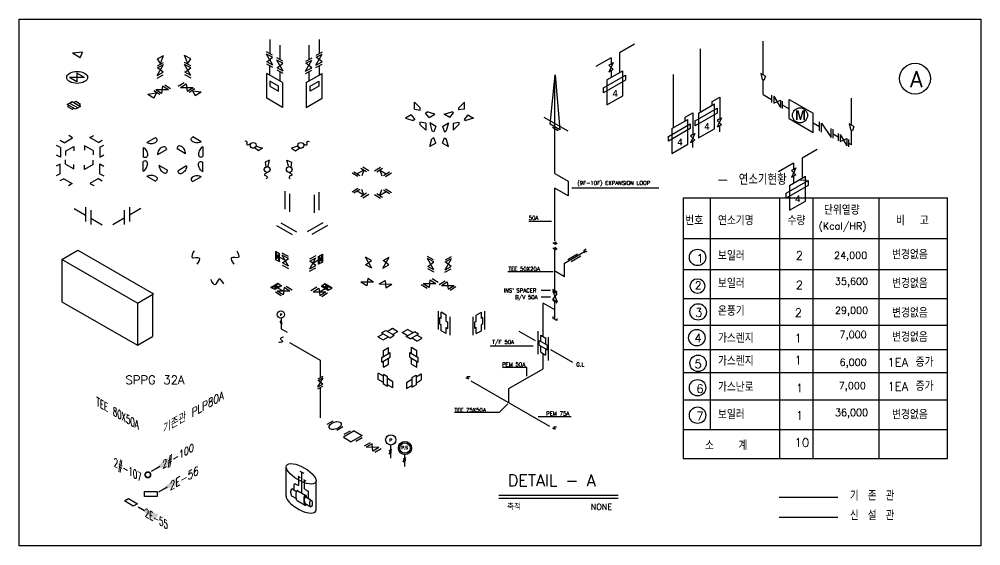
# Model space of a CAD drawing. Header units: millimetres. Extents: x 493970 to 609880, y -185954 to -114132.
# Drawn here: x 493970 to 521125, y -142767 to -127894 of the extents above; entities that cross this region are included whole.
import ezdxf
from ezdxf.enums import TextEntityAlignment as Align

# ---------------------------------------------------------------- set-up
doc = ezdxf.new("R2010")
doc.units = ezdxf.units.MM
doc.header["$LTSCALE"] = 600
for name, color, linetype in [('2차ABF', 4, 'Continuous'), ('ABF', 4, 'Continuous'), ('EF', 6, 'Continuous'), ('GAS', 1, 'Continuous'), ('GTEXT', 2, 'Continuous'), ('기존관', 3, 'Continuous'), ('부속류', 2, 'Continuous')]:
    doc.layers.add(name, color=color, linetype=linetype)
doc.styles.add('HGW', font='romand', dxfattribs={"bigfont": 'hgw'})
doc.styles.add('HSH', font='romans.shx', dxfattribs={"bigfont": 'ghs.shx'})
doc.styles.add('HSW', font='romans.shx', dxfattribs={"bigfont": 'HSw.shx'})
doc.styles.add('HTXTW', font='txt', dxfattribs={"bigfont": 'htxtw'})
doc.styles.get("Standard").update_dxf_attribs({"font": 'txt.shx', "bigfont": 'whgtxt.shx'})
doc.styles.add('굴림', font='', dxfattribs={"bigfont": '굴림'})
doc.styles.get('굴림').set_extended_font_data('Gulim', bold=True)
doc.dimstyles.get("Standard").update_dxf_attribs({"dimtxt": 0.18, "dimasz": 0.18, "dimexe": 0.18, "dimexo": 0.0625, "dimgap": 0.09, "dimtad": 0, "dimtih": 1, "dimtoh": 1, "dimdec": 4, "dimzin": 0, "dimdsep": 46, "dimtxsty": 'Standard', "dimcen": 0.09, "dimadec": 0, "dimazin": 0, "dimtfac": 1, "dimtdec": 4, "dimtofl": 0, "dimtmove": 0, "dimatfit": 3, "dimfxl": 1, "dimtolj": 1, "dimtzin": 0, "dimarcsym": 0})

# ---------------------------------------------------------------- blocks, each defined once
blk = doc.blocks.new('E')
at = {"layer": 'EF'}
for p, q in [((266, 588), (-1165, -238)), ((-508, -618), (924, 208)), ((924, 208), (266, 588)), ((-1165, -238), (-508, -618))]:
    blk.add_line(p, q, dxfattribs=at)

msp = doc.modelspace()

# ---------------------------------------------------------------- linework, layer by layer
for p, q in [((493970, -127894), (521125, -127894)), ((493970, -142767), (493970, -127894)), ((521125, -127894), (521125, -142767)), ((521125, -142767), (493970, -142767))]:
    msp.add_line(p, q)
at = {"layer": 'ABF', "const_width": 47.5}
msp.add_lwpolyline([(497681, -140763, 1), (497525, -140763, 1)], format="xyb", close=True, dxfattribs=at)
at = {"layer": 'EF'}
msp.add_lwpolyline([(497512, -141233), (497870, -141233), (497870, -141375), (497512, -141375)], close=True, dxfattribs=at)
msp.add_circle((519269, -129572), 435, dxfattribs=at)
at = {"layer": 'GAS'}
for p, q in [((501046, -128463), (501046, -128870)), ((501331, -128628), (501331, -129035)), ((502151, -128628), (502151, -129035)), ((502436, -128463), (502436, -128870)), ((511348, -128595), (510919, -128843)), ((514976, -129464), (514976, -128514)), ((510683, -128980), (510254, -129228)), ((510683, -128980), (510683, -129157)), ((510919, -128843), (510919, -129405)), ((513208, -130514), (513208, -128727)), ((501041, -129209), (501041, -129472)), ((502441, -129209), (502441, -129472)), ((501331, -129377), (501331, -129640)), ((502151, -129377), (502151, -129640)), ((509100, -132251), (509100, -129527)), ((510683, -129352), (510683, -129542)), ((512449, -130952), (512449, -129453)), ((514976, -130021), (514976, -129612)), ((514976, -130021), (515217, -130160)), ((513539, -130221), (513752, -130098)), ((513539, -130323), (513539, -130221)), ((513752, -130098), (513752, -130712)), ((515513, -130312), (515716, -130429)), ((517478, -130890), (517478, -130125)), ((512780, -130660), (512992, -130537)), ((512992, -130536), (512992, -131150)), ((512780, -130761), (512780, -130660)), ((516392, -130819), (516573, -130923)), ((513745, -130911), (513745, -131075)), ((517095, -131225), (516954, -131143)), ((517478, -131446), (517478, -131038)), ((512986, -131350), (512986, -131513)), ((517478, -131446), (517391, -131396)), ((516506, -131573), (516077, -131821)), ((515840, -131957), (515411, -132205)), ((515840, -131957), (515840, -132134)), ((516077, -131821), (516077, -132383)), ((509100, -132251), (509477, -132469)), ((509477, -132469), (509477, -132886)), ((515840, -132330), (515840, -132520)), ((509100, -134158), (509100, -132668)), ((509477, -132886), (509100, -132668)), ((509100, -135560), (509100, -134413)), ((509373, -134780), (509931, -134458)), ((509373, -135174), (509373, -134780)), ((509373, -135174), (509113, -135024)), ((508771, -136861), (508771, -135913)), ((509100, -136102), (508771, -135913)), ((509100, -136350), (509100, -135877)), ((508771, -137765), (508771, -137339)), ((507797, -138327), (508771, -137765)), ((506722, -138104), (508947, -139389)), ((507797, -138725), (507797, -138327)), ((515428, -141959), (517089, -141959))]:
    msp.add_line(p, q, dxfattribs=at)
at = {"layer": 'GAS', "color": 50}
for p, q in [((509579, -132654), (512029, -132654)), ((509001, -133603), (508364, -133603)), ((509050, -135033), (507773, -135033)), ((508306, -137732), (507619, -137732)), ((508306, -137975), (508306, -137732)), ((507768, -138754), (507521, -139006)), ((507521, -139006), (506266, -139006)), ((508627, -139115), (509556, -139115))]:
    msp.add_line(p, q, dxfattribs=at)
at = {"layer": 'GTEXT'}
for p, q in [((495754, -128820), (495476, -128857)), ((495690, -128980), (495476, -128857)), ((495690, -128980), (495754, -128820)), ((497873, -129012), (498046, -128919)), ((497956, -129142), (498046, -128919)), ((498814, -129012), (498642, -128919)), ((498731, -129142), (498642, -128919)), ((501123, -128911), (500951, -128819)), ((501131, -129189), (500953, -128878)), ((501125, -128970), (500953, -128878)), ((500959, -129097), (501125, -128970)), ((501415, -129080), (501243, -128987)), ((502067, -129080), (502239, -128987)), ((502351, -129189), (502529, -128878)), ((502357, -128970), (502529, -128878)), ((502523, -129097), (502357, -128970)), ((502359, -128911), (502531, -128819)), ((497867, -129487), (498046, -129175)), ((497956, -129142), (497873, -129012)), ((497873, -129268), (498046, -129175)), ((497875, -129209), (498047, -129116)), ((498812, -129209), (498640, -129116)), ((498814, -129268), (498642, -129175)), ((498820, -129487), (498642, -129175)), ((498731, -129142), (498814, -129012)), ((501131, -129189), (500959, -129097)), ((501133, -129258), (500961, -129166)), ((501423, -129358), (501245, -129046)), ((501417, -129139), (501245, -129046)), ((501251, -129265), (501417, -129139)), ((502058, -129358), (502237, -129046)), ((502065, -129139), (502237, -129046)), ((502231, -129265), (502065, -129139)), ((502349, -129258), (502521, -129166)), ((502351, -129189), (502523, -129097)), ((510748, -129119), (510625, -129386)), ((510677, -129160), (510625, -129190)), ((510625, -129190), (510748, -129315)), ((510677, -129160), (510748, -129119)), ((495815, -129536), (495601, -129413)), ((495601, -129413), (495601, -129660)), ((497865, -129556), (498037, -129463)), ((497867, -129487), (498039, -129394)), ((498039, -129394), (497873, -129268)), ((498648, -129394), (498814, -129268)), ((498820, -129487), (498648, -129394)), ((498822, -129556), (498650, -129463)), ((501409, -129685), (500959, -129425)), ((500959, -130128), (500959, -129425)), ((501423, -129358), (501251, -129265)), ((501425, -129427), (501253, -129334)), ((502056, -129427), (502229, -129334)), ((502058, -129358), (502231, -129265)), ((502073, -129685), (502523, -129425)), ((502523, -130128), (502523, -129425)), ((508964, -130859), (509101, -129469)), ((509101, -129469), (509239, -131017)), ((510472, -129830), (511090, -129473)), ((510565, -129610), (511016, -129350)), ((510748, -129315), (510625, -129386)), ((511016, -130054), (511016, -129350)), ((511090, -129473), (511090, -129613)), ((514910, -129426), (514955, -129600)), ((515042, -129502), (514910, -129426)), ((515042, -129502), (514996, -129624)), ((495815, -129536), (495387, -129536)), ((495601, -129660), (495387, -129536)), ((498017, -129787), (497991, -129993)), ((498183, -129889), (498017, -129787)), ((498244, -129856), (498078, -129754)), ((498462, -129785), (498628, -129682)), ((498523, -129818), (498689, -129715)), ((498689, -129715), (498715, -129922)), ((501050, -129644), (501050, -129783)), ((501293, -129784), (501050, -129644)), ((501050, -129783), (501293, -129923)), ((501293, -129923), (501293, -129779)), ((501409, -129685), (501409, -130388)), ((502073, -129685), (502073, -130388)), ((502189, -129784), (502431, -129644)), ((502189, -129923), (502189, -129779)), ((502431, -129783), (502189, -129923)), ((502431, -129644), (502431, -129783)), ((511090, -129613), (510472, -129969)), ((510565, -129610), (510565, -129839)), ((510565, -129776), (510565, -130313)), ((514996, -129624), (514955, -129600)), ((497840, -129984), (497602, -130019)), ((497769, -130121), (497602, -130019)), ((497840, -129984), (497769, -130121)), ((497939, -130021), (497772, -129919)), ((498183, -129889), (497824, -129890)), ((497991, -129993), (497824, -129890)), ((498523, -129818), (498882, -129819)), ((498715, -129922), (498882, -129819)), ((498767, -129950), (498934, -129847)), ((498866, -129913), (499104, -129947)), ((498866, -129913), (498937, -130050)), ((498937, -130050), (499104, -129947)), ((510472, -129969), (510472, -129825)), ((510565, -130313), (511016, -130054)), ((515217, -130040), (515217, -130245)), ((515279, -130068), (515466, -130388)), ((515279, -130068), (515279, -130261)), ((495326, -130299), (495462, -130221)), ((495563, -130436), (495326, -130299)), ((495378, -130329), (495329, -130357)), ((495393, -130261), (495630, -130397)), ((495462, -130221), (495699, -130357)), ((495566, -130221), (495514, -130250)), ((495702, -130299), (495566, -130221)), ((495650, -130329), (495702, -130299)), ((501409, -130388), (500959, -130128)), ((502073, -130388), (502523, -130128)), ((505135, -130432), (505135, -130241)), ((505135, -130241), (505296, -130399)), ((506542, -130240), (506381, -130398)), ((506542, -130431), (506542, -130240)), ((513157, -130544), (513607, -130284)), ((513607, -130988), (513607, -130284)), ((515279, -130261), (515466, -130183)), ((515466, -130183), (515466, -130388)), ((515513, -130210), (515513, -130416)), ((515716, -130157), (516392, -130547)), ((515716, -130700), (515716, -130157)), ((495329, -130357), (495466, -130436)), ((495466, -130436), (495514, -130408)), ((495699, -130357), (495563, -130436)), ((505040, -130597), (504875, -130693)), ((505040, -130597), (505144, -130723)), ((505135, -130432), (505296, -130459)), ((505296, -130459), (505296, -130399)), ((505441, -130543), (505493, -130512)), ((505545, -130668), (505441, -130543)), ((505710, -130572), (505493, -130512)), ((505545, -130668), (505710, -130572)), ((505967, -130572), (506184, -130512)), ((506132, -130667), (505967, -130572)), ((506132, -130667), (506236, -130542)), ((506236, -130542), (506184, -130512)), ((506381, -130458), (506381, -130398)), ((506542, -130431), (506381, -130458)), ((506637, -130597), (506533, -130722)), ((506637, -130597), (506802, -130692)), ((513063, -130764), (513681, -130407)), ((513681, -130547), (513063, -130903)), ((513157, -130544), (513157, -131247)), ((513681, -130407), (513681, -130547)), ((516392, -131091), (516392, -130547)), ((504875, -130693), (505092, -130753)), ((505144, -130723), (505092, -130753)), ((505449, -130834), (505288, -130806)), ((505288, -130806), (505288, -130866)), ((505449, -131024), (505288, -130866)), ((505449, -130834), (505449, -131024)), ((505567, -130825), (505623, -131043)), ((505732, -130921), (505567, -130825)), ((505924, -130921), (506089, -130825)), ((506089, -130825), (506032, -131043)), ((506228, -130833), (506389, -130806)), ((506228, -130833), (506228, -131024)), ((506228, -131024), (506389, -130866)), ((506389, -130806), (506389, -130866)), ((506533, -130722), (506585, -130752)), ((506802, -130692), (506585, -130752)), ((509470, -131059), (508797, -130670)), ((509239, -131017), (508964, -130859)), ((512304, -131202), (512922, -130846)), ((512397, -130982), (512848, -130722)), ((512848, -131426), (512848, -130722)), ((512922, -130846), (512922, -130985)), ((513063, -130903), (513063, -130759)), ((513807, -130680), (513683, -130947)), ((513735, -130721), (513683, -130751)), ((513683, -130751), (513807, -130876)), ((513807, -130876), (513683, -130947)), ((513735, -130721), (513807, -130680)), ((515716, -130700), (516392, -131091)), ((516573, -131051), (516573, -130796)), ((516630, -131085), (516630, -130829)), ((516630, -130829), (516896, -131238)), ((517412, -130852), (517457, -131026)), ((517544, -130928), (517412, -130852)), ((505675, -131073), (505623, -131043)), ((505732, -130921), (505675, -131073)), ((505924, -130921), (505980, -131073)), ((505980, -131073), (506032, -131043)), ((509191, -131044), (509033, -130953)), ((512922, -130985), (512304, -131342)), ((512397, -130982), (512397, -131686)), ((513048, -131118), (512924, -131385)), ((512976, -131160), (512924, -131190)), ((512976, -131160), (513048, -131118)), ((513157, -131247), (513607, -130988)), ((516896, -131238), (516896, -130982)), ((516954, -131252), (516954, -130996)), ((517095, -131124), (517095, -131329)), ((517157, -131152), (517343, -131472)), ((517157, -131152), (517157, -131345)), ((517499, -131050), (517457, -131026)), ((517544, -130928), (517499, -131050)), ((495236, -131381), (495130, -131320)), ((495236, -131381), (495473, -131244)), ((495473, -131244), (495368, -131183)), ((495968, -131236), (496074, -131175)), ((496206, -131373), (495968, -131236)), ((496206, -131373), (496312, -131312)), ((497578, -131375), (497816, -131238)), ((499110, -131357), (498872, -131220)), ((505567, -131488), (505623, -131271)), ((505732, -131393), (505567, -131488)), ((505675, -131240), (505623, -131271)), ((505732, -131393), (505675, -131240)), ((505924, -131393), (505980, -131240)), ((505924, -131393), (506089, -131488)), ((505980, -131240), (506032, -131271)), ((506089, -131488), (506032, -131271)), ((512304, -131342), (512304, -131198)), ((512397, -131686), (512848, -131426)), ((512924, -131190), (513048, -131314)), ((513048, -131314), (512924, -131385)), ((517157, -131345), (517343, -131267)), ((517343, -131267), (517343, -131472)), ((517391, -131294), (517391, -131500)), ((495132, -131519), (495026, -131458)), ((495132, -131519), (495132, -131793)), ((495274, -131623), (495512, -131486)), ((495274, -131623), (495274, -131745)), ((495512, -131486), (495512, -131608)), ((496054, -131606), (495817, -131468)), ((495817, -131468), (495817, -131590)), ((496054, -131606), (496054, -131728)), ((496249, -131512), (496355, -131451)), ((496249, -131512), (496249, -131787)), ((497474, -131513), (497474, -131787)), ((497887, -131711), (498125, -131573)), ((498667, -131693), (498430, -131556)), ((499153, -131496), (499153, -131771)), ((500672, -131481), (500610, -131524)), ((500727, -131612), (500610, -131524)), ((500672, -131481), (500839, -131533)), ((500839, -131533), (500727, -131612)), ((501830, -131481), (501663, -131533)), ((501663, -131533), (501775, -131612)), ((501775, -131612), (501892, -131524)), ((501830, -131481), (501892, -131524)), ((495132, -131793), (495026, -131732)), ((495274, -131984), (495274, -131862)), ((496054, -132002), (496054, -131879)), ((496249, -131787), (496355, -131726)), ((497474, -132188), (497474, -131914)), ((499153, -132205), (499153, -131931)), ((501036, -131876), (500912, -131933)), ((500912, -131933), (500930, -132078)), ((500998, -132046), (501036, -131876)), ((501532, -131876), (501656, -131933)), ((501570, -132046), (501532, -131876)), ((501656, -131933), (501639, -132078)), ((495122, -131987), (495016, -132048)), ((495122, -132261), (495122, -131987)), ((495274, -131984), (495512, -132121)), ((495512, -132121), (495512, -131999)), ((496054, -132002), (495817, -132139)), ((495817, -132139), (495817, -132017)), ((496249, -131983), (496355, -132044)), ((496249, -132258), (496249, -131983)), ((497917, -132018), (498155, -132156)), ((498698, -132036), (498460, -132173)), ((500998, -132046), (500930, -132078)), ((501570, -132046), (501639, -132078)), ((503537, -132341), (503370, -132238)), ((503589, -132313), (503422, -132210)), ((503698, -132158), (503512, -132265)), ((503781, -132209), (503615, -132106)), ((503698, -132158), (503643, -132320)), ((503842, -132176), (503676, -132073)), ((504006, -132172), (504173, -132069)), ((504067, -132205), (504234, -132102)), ((504151, -132153), (504337, -132261)), ((504151, -132153), (504206, -132315)), ((504260, -132308), (504427, -132206)), ((504312, -132337), (504479, -132234)), ((515906, -132096), (515782, -132363)), ((515834, -132138), (515782, -132168)), ((515782, -132168), (515906, -132292)), ((515834, -132138), (515906, -132096)), ((495122, -132261), (495016, -132322)), ((495226, -132399), (495120, -132460)), ((495226, -132399), (495463, -132536)), ((496206, -132397), (495968, -132534)), ((496206, -132397), (496312, -132458)), ((496249, -132258), (496355, -132319)), ((497578, -132327), (497816, -132464)), ((499110, -132344), (498872, -132481)), ((515629, -132808), (516247, -132451)), ((515723, -132587), (516173, -132328)), ((515906, -132292), (515782, -132363)), ((516173, -133031), (516173, -132328)), ((516247, -132451), (516247, -132590)), ((495463, -132536), (495357, -132598)), ((495968, -132534), (496074, -132595)), ((501481, -133259), (501481, -132749)), ((502441, -133289), (502441, -132779)), ((503537, -132678), (503370, -132780)), ((503589, -132706), (503422, -132808)), ((503698, -132861), (503512, -132753)), ((503698, -132861), (503643, -132699)), ((504151, -132865), (504206, -132703)), ((504151, -132865), (504337, -132757)), ((504260, -132710), (504427, -132813)), ((504312, -132682), (504479, -132785)), ((516247, -132590), (515629, -132947)), ((515723, -132587), (515723, -132817)), ((515723, -132754), (515723, -133291)), ((501610, -133333), (501610, -132823)), ((502312, -133363), (502312, -132853)), ((503781, -132809), (503615, -132912)), ((503842, -132842), (503676, -132945)), ((504006, -132847), (504173, -132949)), ((504067, -132814), (504234, -132916)), ((515629, -132947), (515629, -132803)), ((515723, -133291), (516173, -133031)), ((501233, -133722), (501675, -133977)), ((501362, -133648), (501804, -133903)), ((502544, -133648), (502102, -133903)), ((502673, -133722), (502231, -133977)), ((495177, -134679), (495628, -134418)), ((495628, -134418), (497761, -135650)), ((497310, -135910), (495177, -134679)), ((495177, -134679), (495177, -135874)), ((501325, -134523), (501211, -134457)), ((501211, -134457), (501211, -134685)), ((501211, -134457), (501325, -134742)), ((501211, -134466), (501214, -134464)), ((501211, -134483), (501219, -134475)), ((501211, -134499), (501223, -134487)), ((501211, -134516), (501228, -134499)), ((501211, -134533), (501233, -134511)), ((501325, -134523), (501211, -134685)), ((501211, -134550), (501238, -134523)), ((501211, -134566), (501243, -134535)), ((501211, -134583), (501247, -134547)), ((501211, -134600), (501252, -134559)), ((501211, -134616), (501257, -134571)), ((501211, -134633), (501262, -134583)), ((501211, -134650), (501266, -134595)), ((501211, -134666), (501254, -134623)), ((501211, -134683), (501215, -134680)), ((501211, -134685), (501325, -134742)), ((501271, -134607), (501325, -134553)), ((501276, -134619), (501325, -134569)), ((501281, -134631), (501325, -134586)), ((501286, -134643), (501325, -134603)), ((501290, -134654), (501325, -134620)), ((501294, -134567), (501325, -134536)), ((501295, -134666), (501325, -134636)), ((501300, -134678), (501325, -134653)), ((501305, -134690), (501325, -134670)), ((501309, -134702), (501325, -134686)), ((501325, -134742), (501325, -134523)), ((501487, -134713), (501331, -134623)), ((501570, -134593), (501397, -134501)), ((501571, -134653), (501399, -134560)), ((501578, -134871), (501399, -134560)), ((501406, -134779), (501571, -134653)), ((502173, -134942), (502351, -134631)), ((502179, -134724), (502351, -134631)), ((502181, -134664), (502353, -134572)), ((502425, -134594), (502539, -134528)), ((502539, -134528), (502425, -134813)), ((502425, -134813), (502425, -134594)), ((502425, -134594), (502539, -134756)), ((502456, -134638), (502425, -134607)), ((502479, -134678), (502425, -134624)), ((502475, -134690), (502425, -134640)), ((502470, -134702), (502425, -134657)), ((502465, -134714), (502425, -134674)), ((502539, -134721), (502484, -134666)), ((502539, -134704), (502489, -134654)), ((502539, -134687), (502494, -134642)), ((502539, -134671), (502498, -134630)), ((502539, -134654), (502503, -134618)), ((502539, -134637), (502508, -134606)), ((502539, -134621), (502513, -134594)), ((502539, -134604), (502518, -134582)), ((502539, -134587), (502522, -134570)), ((502539, -134570), (502527, -134558)), ((502539, -134554), (502532, -134546)), ((502539, -134537), (502537, -134535)), ((502539, -134528), (502539, -134756)), ((503919, -134705), (503747, -134612)), ((503925, -134924), (503747, -134612)), ((504240, -134924), (504418, -134612)), ((504246, -134705), (504418, -134612)), ((505674, -134691), (505502, -134598)), ((505675, -134750), (505503, -134657)), ((505682, -134969), (505503, -134657)), ((505996, -134969), (506175, -134657)), ((506003, -134750), (506175, -134657)), ((506004, -134691), (506177, -134598)), ((509462, -134680), (509736, -134522)), ((509560, -134736), (509834, -134578)), ((501314, -134714), (501325, -134703)), ((501319, -134726), (501325, -134720)), ((501324, -134738), (501325, -134736)), ((501578, -134871), (501406, -134779)), ((501580, -134941), (501408, -134848)), ((502171, -135012), (502343, -134919)), ((502173, -134942), (502345, -134850)), ((502345, -134850), (502179, -134724)), ((502263, -134784), (502419, -134694)), ((502460, -134725), (502425, -134691)), ((502456, -134737), (502425, -134707)), ((502451, -134749), (502425, -134724)), ((502446, -134761), (502425, -134741)), ((502539, -134756), (502425, -134813)), ((502441, -134773), (502425, -134757)), ((502436, -134785), (502425, -134774)), ((502432, -134797), (502425, -134791)), ((502427, -134809), (502425, -134807)), ((502539, -134737), (502496, -134694)), ((502539, -134754), (502536, -134751)), ((503753, -134831), (503919, -134705)), ((503925, -134924), (503753, -134831)), ((504240, -134924), (504412, -134831)), ((504412, -134831), (504246, -134705)), ((505510, -134876), (505675, -134750)), ((505682, -134969), (505510, -134876)), ((505684, -135038), (505512, -134945)), ((505994, -135038), (506166, -134945)), ((505996, -134969), (506168, -134876)), ((506168, -134876), (506003, -134750)), ((503813, -135217), (503787, -135423)), ((503979, -135319), (503813, -135217)), ((505797, -135331), (505630, -135229)), ((501074, -135468), (501271, -135354)), ((501074, -135468), (501377, -135424)), ((501188, -135533), (501074, -135468)), ((501081, -135463), (501080, -135467)), ((501096, -135455), (501093, -135465)), ((501110, -135447), (501106, -135463)), ((501125, -135438), (501119, -135461)), ((501139, -135430), (501131, -135459)), ((501154, -135421), (501144, -135457)), ((501168, -135413), (501157, -135456)), ((501183, -135405), (501169, -135454)), ((501197, -135396), (501182, -135452)), ((501188, -135533), (501271, -135354)), ((501377, -135424), (501188, -135533)), ((501212, -135388), (501195, -135450)), ((501210, -135484), (501199, -135527)), ((501226, -135380), (501208, -135448)), ((501233, -135445), (501213, -135518)), ((501240, -135371), (501220, -135446)), ((501246, -135443), (501228, -135510)), ((501255, -135363), (501239, -135422)), ((501259, -135441), (501242, -135502)), ((501271, -135439), (501257, -135493)), ((501269, -135355), (501268, -135359)), ((501271, -135354), (501377, -135424)), ((501284, -135437), (501271, -135485)), ((501433, -135579), (501277, -135488)), ((501297, -135435), (501286, -135477)), ((501309, -135434), (501300, -135468)), ((501322, -135432), (501315, -135460)), ((501335, -135430), (501329, -135452)), ((501348, -135428), (501344, -135443)), ((501360, -135426), (501358, -135435)), ((501373, -135424), (501372, -135427)), ((501449, -135475), (501423, -135682)), ((501616, -135578), (501449, -135475)), ((501676, -135545), (501510, -135442)), ((502207, -135558), (502374, -135456)), ((502268, -135591), (502435, -135488)), ((502435, -135488), (502461, -135695)), ((502451, -135592), (502607, -135502)), ((502613, -135367), (502507, -135437)), ((502507, -135437), (502696, -135547)), ((502810, -135481), (502507, -135437)), ((502511, -135438), (502511, -135440)), ((502524, -135440), (502526, -135448)), ((502536, -135441), (502540, -135457)), ((502549, -135443), (502555, -135465)), ((502562, -135445), (502569, -135473)), ((502574, -135447), (502584, -135482)), ((502587, -135449), (502598, -135490)), ((502600, -135451), (502613, -135498)), ((502810, -135481), (502613, -135367)), ((502696, -135547), (502613, -135367)), ((502613, -135453), (502627, -135507)), ((502614, -135368), (502616, -135373)), ((502625, -135454), (502642, -135515)), ((502629, -135376), (502645, -135435)), ((502638, -135456), (502656, -135523)), ((502643, -135385), (502663, -135460)), ((502651, -135458), (502671, -135532)), ((502658, -135393), (502676, -135462)), ((502672, -135401), (502689, -135464)), ((502674, -135498), (502685, -135540)), ((502687, -135410), (502702, -135465)), ((502696, -135547), (502810, -135481)), ((502701, -135418), (502714, -135467)), ((502716, -135427), (502727, -135469)), ((502730, -135435), (502740, -135471)), ((502745, -135443), (502752, -135473)), ((502759, -135452), (502765, -135475)), ((502774, -135460), (502778, -135476)), ((502788, -135468), (502791, -135478)), ((502802, -135477), (502803, -135480)), ((503979, -135319), (503620, -135321)), ((503787, -135423), (503620, -135321)), ((504135, -135373), (504301, -135270)), ((504135, -135373), (504494, -135374)), ((504301, -135270), (504328, -135477)), ((504328, -135477), (504494, -135374)), ((505491, -135496), (505325, -135393)), ((505736, -135364), (505377, -135365)), ((505543, -135468), (505377, -135365)), ((505570, -135261), (505543, -135468)), ((505736, -135364), (505570, -135261)), ((505831, -135385), (505997, -135282)), ((505892, -135417), (506058, -135315)), ((505892, -135417), (506251, -135419)), ((506058, -135315), (506085, -135521)), ((506085, -135521), (506251, -135419)), ((506137, -135549), (506303, -135447)), ((497310, -135910), (497761, -135650)), ((497738, -135636), (497738, -136858)), ((501371, -135710), (501204, -135607)), ((501616, -135578), (501256, -135579)), ((501423, -135682), (501256, -135579)), ((502268, -135591), (502627, -135592)), ((502461, -135695), (502627, -135592)), ((502513, -135723), (502679, -135620)), ((508978, -135557), (508706, -135557)), ((508978, -135743), (508706, -135743)), ((509159, -135594), (509041, -135526)), ((509159, -135624), (509041, -135556)), ((509041, -135586), (509159, -135881)), ((509159, -135654), (509041, -135586)), ((509041, -135813), (509159, -135654)), ((495177, -135874), (497310, -137105)), ((497310, -135910), (497310, -137105)), ((509159, -135881), (509041, -135813)), ((509159, -135911), (509041, -135843)), ((509045, -136343), (509045, -136290)), ((501391, -136447), (501342, -136421)), ((501393, -136509), (501342, -136421)), ((501344, -136483), (501391, -136447)), ((501393, -136509), (501344, -136483)), ((501369, -136338), (501369, -136435)), ((501369, -136496), (501369, -136636)), ((509153, -136406), (509045, -136343)), ((509153, -136348), (509153, -136406)), ((497310, -137105), (497738, -136858)), ((501369, -136636), (501539, -136734)), ((504101, -136863), (504250, -136777)), ((504205, -136751), (504320, -136685)), ((504205, -136751), (504444, -136889)), ((504320, -136685), (504559, -136822)), ((504365, -136711), (504514, -136624)), ((504444, -136889), (504559, -136822)), ((504514, -136624), (504663, -136711)), ((504514, -136797), (504663, -136711)), ((504789, -136747), (504938, -136661)), ((504938, -136833), (504789, -136747)), ((504894, -136859), (505132, -136721)), ((505009, -136926), (504894, -136859)), ((505088, -136747), (504938, -136661)), ((505009, -136926), (505248, -136788)), ((505248, -136788), (505132, -136721)), ((505352, -136900), (505203, -136814)), ((508550, -136979), (508088, -136712)), ((508613, -136705), (508613, -137359)), ((508697, -136990), (508697, -136818)), ((508697, -136818), (508846, -136904)), ((501604, -137021), (502471, -137521)), ((504101, -136863), (504250, -136949)), ((504250, -136949), (504399, -136863)), ((505203, -136986), (505054, -136900)), ((505203, -136986), (505352, -136900)), ((508480, -137132), (507273, -137132)), ((508652, -137098), (508652, -136965)), ((508652, -136965), (508891, -137102)), ((508652, -137098), (508891, -137235)), ((508697, -137296), (508697, -137124)), ((508846, -137076), (508846, -136904)), ((508891, -137235), (508891, -137102)), ((508912, -136878), (508912, -137532)), ((504209, -137447), (504447, -137309)), ((504254, -137249), (504403, -137163)), ((504254, -137421), (504254, -137249)), ((504403, -137335), (504403, -137163)), ((504447, -137442), (504447, -137309)), ((505003, -137442), (505003, -137309)), ((505003, -137309), (505241, -137446)), ((505047, -137335), (505047, -137162)), ((505047, -137162), (505196, -137249)), ((505196, -137421), (505196, -137249)), ((508697, -137296), (508846, -137382)), ((508846, -137382), (508846, -137210)), ((509608, -137590), (508982, -137229)), ((502471, -137521), (502471, -138023)), ((504209, -137580), (504447, -137442)), ((504209, -137580), (504209, -137447)), ((504254, -137726), (504254, -137554)), ((504254, -137726), (504403, -137640)), ((504403, -137640), (504403, -137468)), ((505003, -137442), (505241, -137580)), ((505047, -137640), (505047, -137468)), ((505047, -137640), (505196, -137726)), ((505196, -137726), (505196, -137554)), ((505241, -137580), (505241, -137446)), ((504259, -137981), (504110, -137894)), ((504110, -138067), (504110, -137894)), ((504374, -137995), (504259, -137929)), ((504259, -138204), (504259, -137929)), ((505060, -138013), (505176, -137946)), ((505176, -137998), (505325, -137912)), ((505176, -137946), (505176, -138222)), ((505325, -137912), (505325, -138084)), ((502405, -138279), (502550, -138027)), ((502405, -138279), (502545, -138204)), ((502411, -138102), (502550, -138027)), ((502545, -138204), (502411, -138102)), ((502412, -138054), (502552, -137979)), ((504259, -138153), (504110, -138067)), ((504374, -138271), (504259, -138204)), ((504374, -138271), (504374, -137995)), ((504523, -138133), (504374, -138047)), ((504523, -138305), (504374, -138219)), ((504523, -138305), (504523, -138133)), ((504911, -138151), (505060, -138065)), ((504911, -138151), (504911, -138323)), ((505060, -138013), (505060, -138288)), ((505176, -138170), (505325, -138084)), ((502404, -138335), (502543, -138260)), ((502471, -138299), (502471, -139150)), ((504911, -138323), (505060, -138237)), ((505060, -138288), (505176, -138222)), ((502824, -139244), (502653, -139343)), ((503111, -139409), (502939, -139508)), ((503432, -139524), (503125, -139701)), ((503313, -139526), (503142, -139625)), ((503432, -139524), (503655, -139653)), ((503125, -139701), (503349, -139830)), ((503655, -139653), (503349, -139830)), ((503651, -139721), (503479, -139820)), ((503884, -139856), (503713, -139955)), ((503936, -139886), (503764, -139985)), ((504128, -139996), (503764, -139985)), ((503956, -140095), (503936, -139886)), ((504128, -139996), (503956, -140095)), ((504189, -140031), (504017, -140130)), ((504416, -140166), (504489, -140040)), ((504419, -140078), (504489, -140040)), ((504486, -140129), (504419, -140078)), ((504451, -139921), (504451, -140060)), ((504416, -140166), (504486, -140129)), ((504451, -140148), (504451, -140293)), ((504815, -140396), (504887, -140270)), ((504815, -140396), (504885, -140359)), ((504818, -140308), (504887, -140270)), ((504885, -140359), (504818, -140308)), ((504852, -140193), (504852, -140289)), ((504852, -140376), (504852, -140525)), ((507516, -141335), (510889, -141335)), ((507516, -141422), (510889, -141422))]:
    msp.add_line(p, q, dxfattribs=at)
at = {"layer": 'GTEXT', "ltscale": 0.2}
for p, q in [((512731, -140306), (512731, -132943)), ((512731, -132943), (520182, -132943)), ((513488, -139484), (513488, -132943)), ((515448, -140306), (515448, -132943)), ((516395, -140306), (516395, -132943)), ((518257, -140306), (518257, -132943)), ((520182, -140306), (520182, -132943)), ((512731, -134086), (520182, -134086)), ((512731, -134967), (520182, -134967)), ((512731, -135783), (520182, -135783)), ((512731, -136534), (520182, -136534)), ((512731, -137219), (520182, -137219)), ((512731, -137872), (520182, -137872)), ((512731, -138647), (520182, -138647)), ((512731, -139484), (520182, -139484)), ((512716, -140306), (520182, -140306))]:
    msp.add_line(p, q, dxfattribs=at)
at = {"layer": 'GTEXT', "linetype": 'Continuous'}
for p, q in [((495525, -133244), (495845, -133429)), ((495845, -133205), (495845, -133608)), ((495989, -133288), (495989, -133691)), ((496937, -133288), (496937, -133691)), ((497081, -133205), (497081, -133608)), ((497402, -133244), (497081, -133429)), ((495989, -133512), (496312, -133699)), ((496937, -133512), (496614, -133699)), ((501508, -141362), (501508, -140540)), ((501894, -140657), (502005, -140720)), ((501835, -140799), (501901, -140837)), ((501868, -141043), (501868, -140818)), ((501950, -141278), (501950, -140688)), ((501998, -140893), (502064, -140931)), ((502031, -141159), (502031, -140912)), ((502353, -141749), (502353, -140930)), ((501676, -141163), (501799, -141234)), ((501737, -141198), (501737, -141034)), ((501766, -141017), (501839, -141059)), ((502041, -141176), (502131, -141228)), ((501662, -141356), (501786, -141427)), ((501837, -141213), (502062, -141343)), ((502061, -141385), (502219, -141476)), ((502140, -141431), (502140, -141244)), ((501818, -141488), (502043, -141619)), ((502048, -141578), (502206, -141669))]:
    msp.add_line(p, q, dxfattribs=at)
at = {"layer": 'GTEXT'}
for points in [[(497578, -131375, 0.072341), (497629, -131395, 0.058752), (497697, -131403, 0.058752), (497764, -131395, 0.072341), (497816, -131375, 0.106617), (497854, -131340, 0.156851), (497865, -131306, 0.156851), (497854, -131272, 0.106617), (497816, -131238, 0.072341)], [(499110, -131357, -0.072341), (499059, -131378, -0.058752), (498991, -131386, -0.058752), (498924, -131378, -0.072341), (498872, -131357, -0.106617), (498834, -131322, -0.156851), (498823, -131289, -0.156851), (498834, -131255, -0.106617), (498872, -131220, -0.072341)], [(497474, -131513, -0.072341), (497518, -131547, -0.058752), (497558, -131602, -0.058752), (497585, -131664, -0.072341), (497593, -131719, -0.106617), (497582, -131769, -0.156851), (497558, -131796, -0.156851), (497523, -131803, -0.106617), (497474, -131787, -0.072341)], [(497887, -131711, -0.072341), (497895, -131656, -0.058752), (497922, -131594, -0.058752), (497962, -131539, -0.072341), (498006, -131505, -0.106617), (498055, -131489, -0.156851), (498090, -131497, -0.156851), (498114, -131523, -0.106617), (498125, -131573, -0.072341)], [(498667, -131693, 0.072341), (498659, -131638, 0.058752), (498633, -131576, 0.058752), (498592, -131521, 0.072341), (498549, -131487, 0.106617), (498499, -131471, 0.156851), (498464, -131479, 0.156851), (498441, -131505, 0.106617), (498430, -131556, 0.072341)], [(499153, -131496, 0.072341), (499110, -131530, 0.058752), (499069, -131585, 0.058752), (499042, -131647, 0.072341), (499034, -131702, 0.106617), (499045, -131753, 0.156851), (499069, -131779, 0.156851), (499104, -131786, 0.106617), (499153, -131771, 0.072341)], [(497474, -132188, 0.072341), (497518, -132154, 0.058752), (497558, -132100, 0.058752), (497585, -132037, 0.072341), (497593, -131983, 0.106617), (497582, -131932, 0.156851), (497558, -131906, 0.156851), (497523, -131898, 0.106617), (497474, -131914, 0.072341)], [(499153, -132205, -0.072341), (499110, -132171, -0.058752), (499069, -132116, -0.058752), (499042, -132054, -0.072341), (499034, -131999, -0.106617), (499045, -131949, -0.156851), (499069, -131922, -0.156851), (499104, -131915, -0.106617), (499153, -131931, -0.072341)], [(497917, -132018, 0.072341), (497925, -132073, 0.058752), (497952, -132136, 0.058752), (497993, -132190, 0.072341), (498036, -132224, 0.106617), (498086, -132240, 0.156851), (498120, -132233, 0.156851), (498144, -132206, 0.106617), (498155, -132156, 0.072341)], [(498698, -132036, -0.072341), (498690, -132091, -0.058752), (498663, -132153, -0.058752), (498622, -132208, -0.072341), (498579, -132242, -0.106617), (498530, -132258, -0.156851), (498495, -132250, -0.156851), (498471, -132224, -0.106617), (498460, -132173, -0.072341)], [(497578, -132327, -0.072341), (497629, -132306, -0.058752), (497697, -132298, -0.058752), (497764, -132306, -0.072341), (497816, -132327, -0.106617), (497854, -132361, -0.156851), (497865, -132395, -0.156851), (497854, -132429, -0.106617), (497816, -132464, -0.072341)], [(499110, -132344, 0.072341), (499059, -132324, 0.058752), (498991, -132316, 0.058752), (498924, -132324, 0.072341), (498872, -132344, 0.106617), (498834, -132379, 0.156851), (498823, -132413, 0.156851), (498834, -132447, 0.106617), (498872, -132481, 0.072341)]]:
    msp.add_lwpolyline(points, format="xyb", dxfattribs=at)
for centre, radius in [((516020, -130610), 213), ((500580, -131457), 82.2), ((501922, -131457), 82.2), ((500973, -132138), 82.2), ((501596, -132138), 82.2), ((501361, -136236), 102), ((504463, -139776), 146), ((504863, -140007), 186), ((504864, -140008), 146)]:
    msp.add_circle(centre, radius, dxfattribs=at)
at = {"layer": 'GTEXT', "ltscale": 0.2}
for centre, radius in [((513127, -134623), 232), ((513125, -135432), 208), ((513144, -136161), 232), ((513106, -136889), 232), ((513142, -137613), 232), ((513127, -138303), 232), ((513127, -139079), 232)]:
    msp.add_circle(centre, radius, dxfattribs=at)
at = {"layer": 'GTEXT', "linetype": 'Continuous'}
for centre, start, end in [((501757, -141034), 60, 180), ((501849, -141043), 240, 0), ((502050, -141159), 180, 240), ((502121, -141244), 0, 60)]:
    msp.add_arc(centre, 19.1, start, end, dxfattribs=at)
at = {"layer": 'GTEXT', "ltscale": 0.6}
msp.add_ellipse((495605, -129537), major_axis=(-295, 0), ratio=0.57735, dxfattribs=at)
at = {"layer": 'GTEXT'}
msp.add_ellipse((502894, -139372), major_axis=(172, 58), ratio=0.55928, dxfattribs=at)
at = {"layer": 'GTEXT', "linetype": 'Continuous'}
for centre, major_axis, ratio in [((501931, -140735), (-412, 238), 0.398496), ((502212, -141573), (0, 98.4), 0.344304)]:
    msp.add_ellipse(centre, major_axis=major_axis, ratio=ratio, dxfattribs=at)
for centre, major_axis, ratio, start_param, end_param in [((501669, -141259), (0, 98.4), 0.344304, 6.067989, 9.242205), ((501827, -141350), (0, 141), 0.344304, 6.067989, 9.242205), ((501931, -141557), (-412, 238), 0.398496, 0.224009, 3.384808), ((502053, -141481), (0, 141), 0.344304, 5.291409, 10.024013), ((502054, -141481), (0, 98.4), 0.344304, 6.067989, 9.242205)]:
    msp.add_ellipse(centre, major_axis=major_axis, ratio=ratio, start_param=start_param, end_param=end_param, dxfattribs=at)
at = {"layer": 'GTEXT'}
for points in [[(500502, -131411), (500405, -131445), (500397, -131345), (500337, -131346)], [(502000, -131411), (502096, -131445), (502104, -131345), (502164, -131346)], [(500973, -132228), (500896, -132295), (500979, -132352), (500948, -132404)], [(501595, -132228), (501673, -132295), (501590, -132352), (501621, -132404)], [(509044, -134198), (509115, -134250), (509103, -134179), (509157, -134247)], [(509044, -134352), (509115, -134404), (509103, -134333), (509157, -134401)], [(509977, -134385), (509914, -134447), (509987, -134446), (509911, -134489)], [(498908, -134437), (498857, -134621), (499053, -134635), (498987, -134816)], [(500111, -134437), (500162, -134621), (499965, -134635), (500031, -134816)], [(499747, -135366), (499614, -135230), (499503, -135393), (499379, -135245)], [(501429, -136873), (501348, -136924), (501412, -136997), (501300, -137029)], [(506701, -137995), (506613, -138002), (506670, -138048), (506584, -138032)], [(509147, -139418), (509060, -139425), (509116, -139471), (509030, -139455)]]:
    msp.add_spline(points, degree=3, dxfattribs=at)
at = {"layer": '기존관'}
msp.add_line((515428, -141391), (517089, -141391), dxfattribs=at)
at = {"layer": '부속류'}
for p, q in [((505799, -136136), (505799, -136654)), ((505849, -136319), (505889, -136342)), ((505849, -136500), (505849, -136319)), ((506031, -136255), (505889, -136173)), ((505889, -136343), (505889, -136173)), ((506031, -136425), (506031, -136255)), ((506130, -136297), (506130, -136815)), ((506780, -136297), (506780, -136815)), ((506879, -136255), (507021, -136173)), ((506879, -136425), (506879, -136255)), ((507021, -136343), (507021, -136173)), ((507061, -136319), (507021, -136342)), ((507061, -136500), (507061, -136319)), ((507111, -136136), (507111, -136654)), ((505849, -136500), (505889, -136523)), ((505889, -136693), (505889, -136523)), ((506031, -136425), (506071, -136448)), ((506071, -136629), (506071, -136448)), ((506879, -136425), (506839, -136448)), ((506839, -136629), (506839, -136448)), ((507061, -136500), (507021, -136523)), ((507021, -136693), (507021, -136523)), ((506031, -136775), (505889, -136693)), ((506031, -136775), (506031, -136606)), ((506031, -136606), (506071, -136629)), ((506879, -136606), (506839, -136629)), ((506879, -136775), (506879, -136606)), ((506879, -136775), (507021, -136693))]:
    msp.add_line(p, q, dxfattribs=at)

# ---------------------------------------------------------------- block references
at = {"layer": 'GAS', "xscale": -0.1749999999883585, "yscale": 0.1750000000029104, "zscale": 0.175}
msp.add_blockref('E', (497102, -141539), dxfattribs=at)

# ---------------------------------------------------------------- texts
at = {"layer": '2차ABF', "oblique": 30}
msp.add_text('2#-100', height=189, rotation=30, dxfattribs=at).set_placement((498011, -140593))
at = {"layer": 'ABF', "oblique": 330, "width": 0.8}
msp.add_text('2#-107', height=209.3, rotation=330, dxfattribs=at).set_placement((496638, -140514))
at = {"layer": 'EF'}
msp.add_text('A', height=451, dxfattribs=at).set_placement((519134, -129814))
at = {"layer": 'EF', "oblique": 30}
msp.add_text('2E-56', height=210, rotation=30, dxfattribs=at).set_placement((498221, -141214))
at = {"layer": 'EF', "oblique": 330, "width": 0.8}
msp.add_text('2E-55', height=209.3, rotation=330, dxfattribs=at).set_placement((497516, -141933))
at = {"layer": 'GTEXT', "ltscale": 0.2, "style": '굴림'}
for p in [(510799, -129989), (513390, -130923), (512631, -131361), (515957, -132966)]:
    msp.add_text('4', height=189, dxfattribs=at).set_placement(p, align=Align.MIDDLE)
at = {"layer": 'GTEXT', "style": '굴림'}
msp.add_text('M', height=274, dxfattribs=at).set_placement((516033, -130600), align=Align.MIDDLE)
at = {"layer": 'GTEXT', "ltscale": 0.2}
for s, height, style, p in [('- 연소기현황 -', 309.6, 'HTXTW', (513669, -132571)), ('단위열량', 238.1, 'HTXTW', (516697, -133413)), ('번호', 238.1, 'HTXTW', (512780, -133709)), ('연소기명', 238.1, 'HTXTW', (513703, -133709)), ('수량', 238.1, 'HTXTW', (515670, -133709)), ('(Kcal/HR)', 198.4, 'HGW', (516547, -133831)), ('비  고', 238.1, 'HTXTW', (518728, -133709)), ('변경없음', 238.1, 'HTXTW', (518621, -134671)), ('1', 238, 'HTXTW', (513094, -134770)), ('보일러', 238.1, 'HTXTW', (513703, -134701)), ('2', 238, 'HTXTW', (515903, -134686)), ('24,000', 198.4, 'HGW', (516983, -134661)), ('보일러', 238.1, 'HTXTW', (513703, -135484)), ('35,600', 198.4, 'HGW', (517004, -135398)), ('변경없음', 238.1, 'HTXTW', (518621, -135483)), ('2', 214, 'HTXTW', (513050, -135519)), ('2', 238, 'HTXTW', (515903, -135521)), ('온풍기', 238.1, 'HTXTW', (513703, -136266)), ('29,000', 198.4, 'HGW', (517010, -136214)), ('3', 238, 'HTXTW', (513060, -136298)), ('2', 238, 'HTXTW', (515870, -136305)), ('변경없음', 238.1, 'HTXTW', (518621, -136316)), ('4', 238, 'HTXTW', (513039, -137019)), ('가스렌지', 238.1, 'HTXTW', (513703, -137032)), ('1', 238, 'HTXTW', (515870, -137023)), ('7,000', 198.4, 'HGW', (517137, -136899)), ('변경없음', 238.1, 'HTXTW', (518621, -136999)), ('1', 238, 'HTXTW', (515870, -137643)), ('5', 238, 'HTXTW', (513042, -137749)), ('가스렌지', 238.1, 'HTXTW', (513703, -137676)), ('6,000', 198.4, 'HGW', (517137, -137683)), ('1EA 증가', 238.1, 'HTXTW', (518493, -137705)), ('SPPG 32A', 240, 'HTXTW', (496972, -138202)), ('6', 238, 'HTXTW', (513094, -138450)), ('가스난로', 238.1, 'HTXTW', (513703, -138411)), ('1', 238, 'HTXTW', (515903, -138431)), ('7,000', 198.4, 'HGW', (517115, -138341)), ('1EA 증가', 238.1, 'HTXTW', (518493, -138388)), ('7', 238, 'HTXTW', (513094, -139226)), ('보일러', 238.1, 'HTXTW', (513703, -139187)), ('1', 238, 'HTXTW', (515903, -139207)), ('36,000', 198.4, 'HGW', (517009, -139102)), ('변경없음', 238.1, 'HTXTW', (518621, -139191)), ('소   계', 238.1, 'HTXTW', (513337, -140061)), ('10', 238.1, 'HTXTW', (515870, -139970)), ('기 존 관', 285.8, 'HTXTW', (517428, -141490)), ('신 설 관', 285.8, 'HTXTW', (517428, -142045))]:
    msp.add_text(s, height=height, dxfattribs=dict(at, style=style)).set_placement(p)
at = {"layer": 'GTEXT'}
for s, height, style, p in [('(9F-10F) EXPANSION LOOP', 110.25, 'HSW', (509733, -132574)), (' 50A', 110.2, 'HSW', (508283, -133562)), ('TEE 50X20A', 110.2, 'HSW', (507785, -135002)), ("INS' SPACER", 110.25, 'HSW', (507652, -135610)), ('B/V 50A', 110.2, 'HSW', (507972, -135800)), ('P', 57.9, 'HGW', (501337, -136271)), ('T/F 50A', 110.2, 'HSW', (507330, -137067)), ('PEM 50A', 110.2, 'HSW', (507607, -137699)), ('G.L', 110.2, 'HSW', (509699, -137703)), ('N', 1.05, 'HSH', (507584, -137761)), ('M', 1.05, 'HSH', (507584, -137763)), ('TEE 75X50A', 110.2, 'HSW', (506260, -138986)), ('PEM 75A', 110.2, 'HSW', (508855, -139089)), ('P', 82.8, 'HGW', (504426, -139826)), ('P.S', 82.8, 'HGW', (504765, -140037)), ('DETAIL - A', 330.8, 'HSW', (507767, -141088)), ('축척', 165.4, 'HSW', (507748, -141750)), ('    NONE', 165.4, 'HSW', (509618, -141750))]:
    msp.add_text(s, height=height, dxfattribs=dict(at, style=style)).set_placement(p)
at = {"layer": 'GTEXT', "oblique": 30}
msp.add_text('기존관 PLP80A', height=208.5, rotation=30, dxfattribs=at).set_placement((498034, -139607))
at = {"layer": 'GTEXT', "oblique": 330, "width": 0.8}
msp.add_text('TEE 80X50A', height=208.4, rotation=330, dxfattribs=at).set_placement((496150, -138802))

# ---------------------------------------------------------------- leaders
at = {"layer": 'GAS', "color": 2}
for points in [[(497708, -140659), (497954, -140517)], [(497913, -141243), (498160, -141100)], [(497325, -141668), (497512, -141775)]]:
    msp.add_leader(points, dimstyle='Standard', override={"dimtxt": 2.5, "dimasz": 600, "dimexe": 1.25, "dimexo": 0.625, "dimgap": 0.625, "dimtad": 1, "dimtih": 0, "dimtoh": 0, "dimzin": 8, "dimcen": 2.5, "dimclrd": 2, "dimclre": 2, "dimtofl": 1}, dxfattribs=at)

doc.saveas('drawing.dxf')
